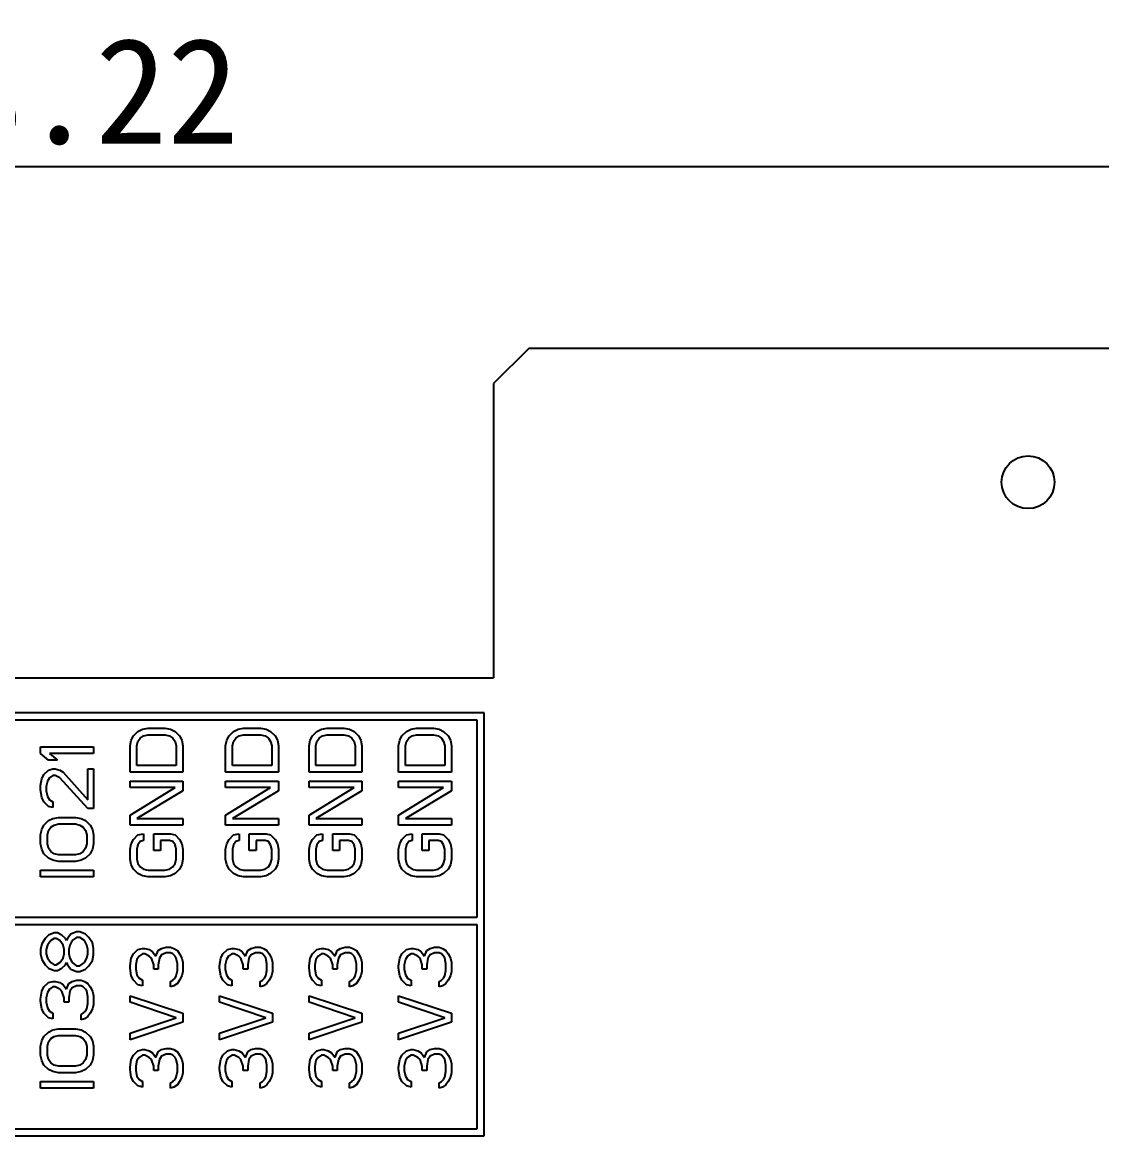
# Model space of a CAD drawing. Header units: millimetres. Extents: x 16785 to 17171, y 29514 to 29787.
# Drawn here: x 16930.19 to 16960.82, y 29696.69 to 29728.29 of the extents above; entities that cross this region are included whole.
import ezdxf

# ---------------------------------------------------------------- set-up
doc = ezdxf.new("R2010")
doc.units = ezdxf.units.MM
doc.header["$PDMODE"] = 2
doc.styles.get("Standard").update_dxf_attribs({"font": ''})
doc.styles.get('Standard').set_extended_font_data('SimSun')
doc.dimstyles.new('ISO-25', dxfattribs={"dimtxt": 3, "dimasz": 2.5, "dimexe": 1.25, "dimexo": 0.3, "dimtad": 1, "dimdsep": 46, "dimtxsty": 'Standard', "dimcen": 2.5, "dimclrd": 5, "dimclre": 5, "dimadec": 0, "dimazin": 0, "dimtfac": 1, "dimtmove": 0, "dimatfit": 3, "dimfxl": 1, "dimarcsym": 0})

# ---------------------------------------------------------------- blocks, each defined once
blk = doc.blocks.new('*D14')
at = {"color": 5, "lineweight": -2}
for p, q in [((16846.106, 29717.185), (16846.106, 29725.448)), ((17014.328, 29717.185), (17014.328, 29725.448)), ((16848.606, 29724.198), (17011.828, 29724.198))]:
    blk.add_line(p, q, dxfattribs=at)
at = {"color": 5}
for points in [[(16848.606, 29724.615), (16848.606, 29723.782), (16846.106, 29724.198)], [(17011.828, 29724.615), (17011.828, 29723.782), (17014.328, 29724.198)]]:
    blk.add_solid(points, dxfattribs=at)
at = {"layer": 'Defpoints', "color": 0}
for p in [(17014.328, 29724.198), (16846.106, 29716.885), (17014.328, 29716.885)]:
    blk.add_point(p, dxfattribs=at)
at = {"color": 0, "insert": (16930.217, 29726.323), "char_height": 3, "attachment_point": 5}
blk.add_mtext('168.22', dxfattribs=at)

msp = doc.modelspace()

# ---------------------------------------------------------------- linework, layer by layer
at = {"color": 7, "linetype": 'Continuous'}
for p, q in [((16944.558, 29719.035), (16943.558, 29718.035)), ((17012.178, 29719.035), (16944.558, 29719.035)), ((16943.558, 29718.035), (16943.558, 29709.685)), ((16917.038, 29709.685), (16943.558, 29709.685))]:
    msp.add_line(p, q, dxfattribs=at)
at = {"color": 4, "linetype": 'Continuous'}
for p, q in [((16943.298, 29708.685), (16917.298, 29708.685)), ((16943.298, 29696.685), (16943.298, 29708.685)), ((16943.098, 29708.485), (16917.498, 29708.485)), ((16943.098, 29702.885), (16943.098, 29708.485)), ((16933.28, 29707.91), (16933.343, 29708.035)), ((16933.343, 29708.035), (16933.471, 29708.16)), ((16933.471, 29708.16), (16933.599, 29708.223)), ((16933.535, 29707.973), (16933.631, 29708.035)), ((16933.599, 29708.223), (16933.758, 29708.254)), ((16933.631, 29708.035), (16933.758, 29708.066)), ((16933.758, 29708.254), (16934.237, 29708.254)), ((16933.758, 29708.066), (16934.237, 29708.066)), ((16934.237, 29708.254), (16934.397, 29708.223)), ((16934.237, 29708.066), (16934.365, 29708.035)), ((16934.365, 29708.035), (16934.46, 29707.973)), ((16934.397, 29708.223), (16934.524, 29708.16)), ((16934.524, 29708.16), (16934.652, 29708.035)), ((16934.652, 29708.035), (16934.716, 29707.91)), ((16935.991, 29707.91), (16936.055, 29708.035)), ((16936.055, 29708.035), (16936.183, 29708.16)), ((16936.183, 29708.16), (16936.31, 29708.223)), ((16936.247, 29707.973), (16936.342, 29708.035)), ((16936.31, 29708.223), (16936.47, 29708.254)), ((16936.342, 29708.035), (16936.47, 29708.066)), ((16936.47, 29708.254), (16936.949, 29708.254)), ((16936.47, 29708.066), (16936.949, 29708.066)), ((16936.949, 29708.254), (16937.108, 29708.223)), ((16936.949, 29708.066), (16937.076, 29708.035)), ((16937.076, 29708.035), (16937.172, 29707.973)), ((16937.108, 29708.223), (16937.236, 29708.16)), ((16937.236, 29708.16), (16937.364, 29708.035)), ((16937.364, 29708.035), (16937.427, 29707.91)), ((16938.36, 29707.91), (16938.423, 29708.035)), ((16938.423, 29708.035), (16938.551, 29708.16)), ((16938.551, 29708.16), (16938.679, 29708.223)), ((16938.615, 29707.973), (16938.711, 29708.035)), ((16938.679, 29708.223), (16938.838, 29708.254)), ((16938.711, 29708.035), (16938.838, 29708.066)), ((16938.838, 29708.254), (16939.317, 29708.254)), ((16938.838, 29708.066), (16939.317, 29708.066)), ((16939.317, 29708.254), (16939.477, 29708.223)), ((16939.317, 29708.066), (16939.445, 29708.035)), ((16939.445, 29708.035), (16939.54, 29707.973)), ((16939.477, 29708.223), (16939.604, 29708.16)), ((16939.604, 29708.16), (16939.732, 29708.035)), ((16939.732, 29708.035), (16939.796, 29707.91)), ((16940.9, 29707.91), (16940.963, 29708.035)), ((16940.963, 29708.035), (16941.091, 29708.16)), ((16941.091, 29708.16), (16941.219, 29708.223)), ((16941.155, 29707.973), (16941.251, 29708.035)), ((16941.219, 29708.223), (16941.378, 29708.254)), ((16941.251, 29708.035), (16941.378, 29708.066)), ((16941.378, 29708.254), (16941.857, 29708.254)), ((16941.378, 29708.066), (16941.857, 29708.066)), ((16941.857, 29708.254), (16942.017, 29708.223)), ((16941.857, 29708.066), (16941.985, 29708.035)), ((16941.985, 29708.035), (16942.08, 29707.973)), ((16942.017, 29708.223), (16942.144, 29708.16)), ((16942.144, 29708.16), (16942.272, 29708.035)), ((16942.272, 29708.035), (16942.336, 29707.91)), ((16930.708, 29707.535), (16930.708, 29707.723)), ((16930.708, 29707.723), (16932.208, 29707.723)), ((16932.208, 29707.723), (16932.208, 29707.535)), ((16933.248, 29707.754), (16933.28, 29707.91)), ((16933.248, 29707.004), (16933.248, 29707.754)), ((16933.439, 29707.754), (16933.471, 29707.879)), ((16933.439, 29707.191), (16933.439, 29707.754)), ((16933.471, 29707.879), (16933.535, 29707.973)), ((16934.46, 29707.973), (16934.524, 29707.879)), ((16934.524, 29707.879), (16934.556, 29707.754)), ((16934.556, 29707.754), (16934.556, 29707.191)), ((16934.716, 29707.91), (16934.748, 29707.754)), ((16934.748, 29707.754), (16934.748, 29707.004)), ((16935.959, 29707.754), (16935.991, 29707.91)), ((16935.959, 29707.004), (16935.959, 29707.754)), ((16936.151, 29707.754), (16936.183, 29707.879)), ((16936.151, 29707.191), (16936.151, 29707.754)), ((16936.183, 29707.879), (16936.247, 29707.973)), ((16937.172, 29707.973), (16937.236, 29707.879)), ((16937.236, 29707.879), (16937.268, 29707.754)), ((16937.268, 29707.754), (16937.268, 29707.191)), ((16937.427, 29707.91), (16937.459, 29707.754)), ((16937.459, 29707.754), (16937.459, 29707.004)), ((16938.328, 29707.754), (16938.36, 29707.91)), ((16938.328, 29707.004), (16938.328, 29707.754)), ((16938.519, 29707.754), (16938.551, 29707.879)), ((16938.519, 29707.191), (16938.519, 29707.754)), ((16938.551, 29707.879), (16938.615, 29707.973)), ((16939.54, 29707.973), (16939.604, 29707.879)), ((16939.604, 29707.879), (16939.636, 29707.754)), ((16939.636, 29707.754), (16939.636, 29707.191)), ((16939.796, 29707.91), (16939.828, 29707.754)), ((16939.828, 29707.754), (16939.828, 29707.004)), ((16940.868, 29707.754), (16940.9, 29707.91)), ((16940.868, 29707.004), (16940.868, 29707.754)), ((16941.059, 29707.754), (16941.091, 29707.879)), ((16941.059, 29707.191), (16941.059, 29707.754)), ((16941.091, 29707.879), (16941.155, 29707.973)), ((16942.08, 29707.973), (16942.144, 29707.879)), ((16942.144, 29707.879), (16942.176, 29707.754)), ((16942.176, 29707.754), (16942.176, 29707.191)), ((16942.336, 29707.91), (16942.368, 29707.754)), ((16942.368, 29707.754), (16942.368, 29707.004)), ((16930.931, 29707.348), (16930.708, 29707.535)), ((16931.186, 29707.348), (16930.931, 29707.348)), ((16932.208, 29707.535), (16930.963, 29707.535)), ((16930.963, 29707.535), (16931.186, 29707.348)), ((16930.803, 29706.941), (16930.931, 29707.066)), ((16930.931, 29707.066), (16931.059, 29707.098)), ((16931.059, 29707.098), (16931.123, 29707.098)), ((16931.123, 29707.098), (16931.25, 29707.066)), ((16931.25, 29707.066), (16931.346, 29707.004)), ((16932.048, 29706.223), (16932.048, 29707.098)), ((16932.048, 29707.098), (16932.208, 29707.098)), ((16932.208, 29707.098), (16932.208, 29705.973)), ((16934.556, 29707.191), (16933.439, 29707.191)), ((16937.268, 29707.191), (16936.151, 29707.191)), ((16939.636, 29707.191), (16938.519, 29707.191)), ((16942.176, 29707.191), (16941.059, 29707.191)), ((16930.708, 29706.629), (16930.74, 29706.816)), ((16930.74, 29706.816), (16930.803, 29706.941)), ((16930.899, 29706.754), (16930.867, 29706.598)), ((16930.963, 29706.848), (16930.899, 29706.754)), ((16931.059, 29706.91), (16930.963, 29706.848)), ((16931.123, 29706.91), (16931.059, 29706.91)), ((16931.25, 29706.848), (16931.123, 29706.91)), ((16932.048, 29705.973), (16931.25, 29706.848)), ((16931.346, 29707.004), (16932.048, 29706.223)), ((16934.748, 29707.004), (16933.248, 29707.004)), ((16933.248, 29706.566), (16933.248, 29706.754)), ((16933.248, 29706.754), (16934.748, 29706.754)), ((16934.748, 29706.754), (16934.748, 29706.473)), ((16937.459, 29707.004), (16935.959, 29707.004)), ((16935.959, 29706.566), (16935.959, 29706.754)), ((16935.959, 29706.754), (16937.459, 29706.754)), ((16937.459, 29706.754), (16937.459, 29706.473)), ((16939.828, 29707.004), (16938.328, 29707.004)), ((16938.328, 29706.566), (16938.328, 29706.754)), ((16938.328, 29706.754), (16939.828, 29706.754)), ((16939.828, 29706.754), (16939.828, 29706.473)), ((16942.368, 29707.004), (16940.868, 29707.004)), ((16940.868, 29706.566), (16940.868, 29706.754)), ((16940.868, 29706.754), (16942.368, 29706.754)), ((16942.368, 29706.754), (16942.368, 29706.473)), ((16930.708, 29706.504), (16930.708, 29706.629)), ((16930.74, 29706.285), (16930.708, 29706.504)), ((16930.867, 29706.598), (16930.867, 29706.473)), ((16930.867, 29706.473), (16930.899, 29706.316)), ((16933.248, 29705.785), (16934.524, 29706.566)), ((16934.524, 29706.566), (16933.248, 29706.566)), ((16934.748, 29706.473), (16933.439, 29705.691)), ((16935.959, 29705.785), (16937.236, 29706.566)), ((16937.236, 29706.566), (16935.959, 29706.566)), ((16937.459, 29706.473), (16936.151, 29705.691)), ((16938.328, 29705.785), (16939.604, 29706.566)), ((16939.604, 29706.566), (16938.328, 29706.566)), ((16939.828, 29706.473), (16938.519, 29705.691)), ((16940.868, 29705.785), (16942.144, 29706.566)), ((16942.144, 29706.566), (16940.868, 29706.566)), ((16942.368, 29706.473), (16941.059, 29705.691)), ((16930.803, 29706.16), (16930.74, 29706.285)), ((16930.931, 29706.035), (16930.803, 29706.16)), ((16930.899, 29706.316), (16930.963, 29706.223)), ((16930.963, 29706.223), (16931.059, 29706.16)), ((16931.059, 29706.16), (16931.059, 29706.004)), ((16931.059, 29706.004), (16930.931, 29706.035)), ((16932.208, 29705.973), (16932.048, 29705.973)), ((16933.248, 29705.504), (16933.248, 29705.785)), ((16935.959, 29705.504), (16935.959, 29705.785)), ((16938.328, 29705.504), (16938.328, 29705.785)), ((16940.868, 29705.504), (16940.868, 29705.785)), ((16930.74, 29705.379), (16930.803, 29705.504)), ((16930.803, 29705.504), (16930.931, 29705.629)), ((16930.931, 29705.629), (16931.059, 29705.691)), ((16930.995, 29705.441), (16931.091, 29705.504)), ((16931.059, 29705.691), (16931.218, 29705.723)), ((16931.091, 29705.504), (16931.218, 29705.535)), ((16931.218, 29705.723), (16931.697, 29705.723)), ((16931.218, 29705.535), (16931.697, 29705.535)), ((16931.697, 29705.723), (16931.857, 29705.691)), ((16931.697, 29705.535), (16931.825, 29705.504)), ((16931.825, 29705.504), (16931.92, 29705.441)), ((16931.857, 29705.691), (16931.984, 29705.629)), ((16931.984, 29705.629), (16932.112, 29705.504)), ((16932.112, 29705.504), (16932.176, 29705.379)), ((16934.748, 29705.504), (16933.248, 29705.504)), ((16933.439, 29705.691), (16934.748, 29705.691)), ((16934.748, 29705.691), (16934.748, 29705.504)), ((16937.459, 29705.504), (16935.959, 29705.504)), ((16936.151, 29705.691), (16937.459, 29705.691)), ((16937.459, 29705.691), (16937.459, 29705.504)), ((16939.828, 29705.504), (16938.328, 29705.504)), ((16938.519, 29705.691), (16939.828, 29705.691)), ((16939.828, 29705.691), (16939.828, 29705.504)), ((16942.368, 29705.504), (16940.868, 29705.504)), ((16941.059, 29705.691), (16942.368, 29705.691)), ((16942.368, 29705.691), (16942.368, 29705.504)), ((16930.708, 29705.223), (16930.74, 29705.379)), ((16930.708, 29704.973), (16930.708, 29705.223)), ((16930.899, 29705.223), (16930.931, 29705.348)), ((16930.899, 29704.973), (16930.899, 29705.223)), ((16930.931, 29705.348), (16930.995, 29705.441)), ((16931.92, 29705.441), (16931.984, 29705.348)), ((16931.984, 29705.348), (16932.016, 29705.223)), ((16932.016, 29705.223), (16932.016, 29704.973)), ((16932.176, 29705.379), (16932.208, 29705.223)), ((16932.208, 29705.223), (16932.208, 29704.973)), ((16933.343, 29705.098), (16933.471, 29705.223)), ((16933.471, 29705.223), (16933.631, 29705.254)), ((16933.631, 29705.254), (16933.631, 29705.066)), ((16933.918, 29704.785), (16933.918, 29705.254)), ((16933.918, 29705.254), (16934.397, 29705.254)), ((16934.397, 29705.254), (16934.524, 29705.223)), ((16934.524, 29705.223), (16934.652, 29705.098)), ((16936.055, 29705.098), (16936.183, 29705.223)), ((16936.183, 29705.223), (16936.342, 29705.254)), ((16936.342, 29705.254), (16936.342, 29705.066)), ((16936.63, 29704.785), (16936.63, 29705.254)), ((16936.63, 29705.254), (16937.108, 29705.254)), ((16937.108, 29705.254), (16937.236, 29705.223)), ((16937.236, 29705.223), (16937.364, 29705.098)), ((16938.423, 29705.098), (16938.551, 29705.223)), ((16938.551, 29705.223), (16938.711, 29705.254)), ((16938.711, 29705.254), (16938.711, 29705.066)), ((16938.998, 29704.785), (16938.998, 29705.254)), ((16938.998, 29705.254), (16939.477, 29705.254)), ((16939.477, 29705.254), (16939.604, 29705.223)), ((16939.604, 29705.223), (16939.732, 29705.098)), ((16940.963, 29705.098), (16941.091, 29705.223)), ((16941.091, 29705.223), (16941.251, 29705.254)), ((16941.251, 29705.254), (16941.251, 29705.066)), ((16941.538, 29704.785), (16941.538, 29705.254)), ((16941.538, 29705.254), (16942.017, 29705.254)), ((16942.017, 29705.254), (16942.144, 29705.223)), ((16942.144, 29705.223), (16942.272, 29705.098)), ((16930.74, 29704.816), (16930.708, 29704.973)), ((16930.931, 29704.848), (16930.899, 29704.973)), ((16930.995, 29704.754), (16930.931, 29704.848)), ((16931.984, 29704.848), (16931.92, 29704.754)), ((16932.016, 29704.973), (16931.984, 29704.848)), ((16932.208, 29704.973), (16932.176, 29704.816)), ((16933.248, 29704.816), (16933.28, 29704.973)), ((16933.28, 29704.973), (16933.343, 29705.098)), ((16933.471, 29704.941), (16933.439, 29704.816)), ((16933.535, 29705.035), (16933.471, 29704.941)), ((16933.631, 29705.066), (16933.535, 29705.035)), ((16934.109, 29705.066), (16934.109, 29704.785)), ((16934.365, 29705.066), (16934.109, 29705.066)), ((16934.46, 29705.035), (16934.365, 29705.066)), ((16934.524, 29704.941), (16934.46, 29705.035)), ((16934.556, 29704.816), (16934.524, 29704.941)), ((16934.652, 29705.098), (16934.716, 29704.973)), ((16934.716, 29704.973), (16934.748, 29704.816)), ((16935.959, 29704.816), (16935.991, 29704.973)), ((16935.991, 29704.973), (16936.055, 29705.098)), ((16936.183, 29704.941), (16936.151, 29704.816)), ((16936.247, 29705.035), (16936.183, 29704.941)), ((16936.342, 29705.066), (16936.247, 29705.035)), ((16936.821, 29705.066), (16936.821, 29704.785)), ((16937.076, 29705.066), (16936.821, 29705.066)), ((16937.172, 29705.035), (16937.076, 29705.066)), ((16937.236, 29704.941), (16937.172, 29705.035)), ((16937.268, 29704.816), (16937.236, 29704.941)), ((16937.364, 29705.098), (16937.427, 29704.973)), ((16937.427, 29704.973), (16937.459, 29704.816)), ((16938.328, 29704.816), (16938.36, 29704.973)), ((16938.36, 29704.973), (16938.423, 29705.098)), ((16938.551, 29704.941), (16938.519, 29704.816)), ((16938.615, 29705.035), (16938.551, 29704.941)), ((16938.711, 29705.066), (16938.615, 29705.035)), ((16939.189, 29705.066), (16939.189, 29704.785)), ((16939.445, 29705.066), (16939.189, 29705.066)), ((16939.54, 29705.035), (16939.445, 29705.066)), ((16939.604, 29704.941), (16939.54, 29705.035)), ((16939.636, 29704.816), (16939.604, 29704.941)), ((16939.732, 29705.098), (16939.796, 29704.973)), ((16939.796, 29704.973), (16939.828, 29704.816)), ((16940.868, 29704.816), (16940.9, 29704.973)), ((16940.9, 29704.973), (16940.963, 29705.098)), ((16941.091, 29704.941), (16941.059, 29704.816)), ((16941.155, 29705.035), (16941.091, 29704.941)), ((16941.251, 29705.066), (16941.155, 29705.035)), ((16941.729, 29705.066), (16941.729, 29704.785)), ((16941.985, 29705.066), (16941.729, 29705.066)), ((16942.08, 29705.035), (16941.985, 29705.066)), ((16942.144, 29704.941), (16942.08, 29705.035)), ((16942.176, 29704.816), (16942.144, 29704.941)), ((16942.272, 29705.098), (16942.336, 29704.973)), ((16942.336, 29704.973), (16942.368, 29704.816)), ((16930.803, 29704.691), (16930.74, 29704.816)), ((16930.931, 29704.566), (16930.803, 29704.691)), ((16931.059, 29704.504), (16930.931, 29704.566)), ((16931.091, 29704.691), (16930.995, 29704.754)), ((16931.218, 29704.473), (16931.059, 29704.504)), ((16931.218, 29704.66), (16931.091, 29704.691)), ((16931.697, 29704.66), (16931.218, 29704.66)), ((16931.825, 29704.691), (16931.697, 29704.66)), ((16931.857, 29704.504), (16931.697, 29704.473)), ((16931.92, 29704.754), (16931.825, 29704.691)), ((16931.984, 29704.566), (16931.857, 29704.504)), ((16932.112, 29704.691), (16931.984, 29704.566)), ((16932.176, 29704.816), (16932.112, 29704.691)), ((16933.248, 29704.535), (16933.248, 29704.816)), ((16933.28, 29704.379), (16933.248, 29704.535)), ((16933.439, 29704.816), (16933.439, 29704.535)), ((16933.439, 29704.535), (16933.471, 29704.41)), ((16934.109, 29704.785), (16933.918, 29704.785)), ((16934.524, 29704.41), (16934.556, 29704.535)), ((16934.556, 29704.535), (16934.556, 29704.816)), ((16934.748, 29704.535), (16934.716, 29704.379)), ((16934.748, 29704.816), (16934.748, 29704.535)), ((16935.959, 29704.535), (16935.959, 29704.816)), ((16935.991, 29704.379), (16935.959, 29704.535)), ((16936.151, 29704.816), (16936.151, 29704.535)), ((16936.151, 29704.535), (16936.183, 29704.41)), ((16936.821, 29704.785), (16936.63, 29704.785)), ((16937.236, 29704.41), (16937.268, 29704.535)), ((16937.268, 29704.535), (16937.268, 29704.816)), ((16937.459, 29704.535), (16937.427, 29704.379)), ((16937.459, 29704.816), (16937.459, 29704.535)), ((16938.328, 29704.535), (16938.328, 29704.816)), ((16938.36, 29704.379), (16938.328, 29704.535)), ((16938.519, 29704.816), (16938.519, 29704.535)), ((16938.519, 29704.535), (16938.551, 29704.41)), ((16939.189, 29704.785), (16938.998, 29704.785)), ((16939.604, 29704.41), (16939.636, 29704.535)), ((16939.636, 29704.535), (16939.636, 29704.816)), ((16939.828, 29704.535), (16939.796, 29704.379)), ((16939.828, 29704.816), (16939.828, 29704.535)), ((16940.868, 29704.535), (16940.868, 29704.816)), ((16940.9, 29704.379), (16940.868, 29704.535)), ((16941.059, 29704.816), (16941.059, 29704.535)), ((16941.059, 29704.535), (16941.091, 29704.41)), ((16941.729, 29704.785), (16941.538, 29704.785)), ((16942.144, 29704.41), (16942.176, 29704.535)), ((16942.176, 29704.535), (16942.176, 29704.816)), ((16942.368, 29704.535), (16942.336, 29704.379)), ((16942.368, 29704.816), (16942.368, 29704.535)), ((16930.708, 29704.035), (16930.708, 29704.223)), ((16930.708, 29704.223), (16932.208, 29704.223)), ((16931.697, 29704.473), (16931.218, 29704.473)), ((16932.208, 29704.223), (16932.208, 29704.035)), ((16933.343, 29704.254), (16933.28, 29704.379)), ((16933.471, 29704.129), (16933.343, 29704.254)), ((16933.471, 29704.41), (16933.535, 29704.316)), ((16933.535, 29704.316), (16933.631, 29704.254)), ((16933.631, 29704.254), (16933.758, 29704.223)), ((16933.758, 29704.223), (16934.237, 29704.223)), ((16934.237, 29704.223), (16934.365, 29704.254)), ((16934.365, 29704.254), (16934.46, 29704.316)), ((16934.46, 29704.316), (16934.524, 29704.41)), ((16934.652, 29704.254), (16934.524, 29704.129)), ((16934.716, 29704.379), (16934.652, 29704.254)), ((16936.055, 29704.254), (16935.991, 29704.379)), ((16936.183, 29704.129), (16936.055, 29704.254)), ((16936.183, 29704.41), (16936.247, 29704.316)), ((16936.247, 29704.316), (16936.342, 29704.254)), ((16936.342, 29704.254), (16936.47, 29704.223)), ((16936.47, 29704.223), (16936.949, 29704.223)), ((16936.949, 29704.223), (16937.076, 29704.254)), ((16937.076, 29704.254), (16937.172, 29704.316)), ((16937.172, 29704.316), (16937.236, 29704.41)), ((16937.364, 29704.254), (16937.236, 29704.129)), ((16937.427, 29704.379), (16937.364, 29704.254)), ((16938.423, 29704.254), (16938.36, 29704.379)), ((16938.551, 29704.129), (16938.423, 29704.254)), ((16938.551, 29704.41), (16938.615, 29704.316)), ((16938.615, 29704.316), (16938.711, 29704.254)), ((16938.711, 29704.254), (16938.838, 29704.223)), ((16938.838, 29704.223), (16939.317, 29704.223)), ((16939.317, 29704.223), (16939.445, 29704.254)), ((16939.445, 29704.254), (16939.54, 29704.316)), ((16939.54, 29704.316), (16939.604, 29704.41)), ((16939.732, 29704.254), (16939.604, 29704.129)), ((16939.796, 29704.379), (16939.732, 29704.254)), ((16940.963, 29704.254), (16940.9, 29704.379)), ((16941.091, 29704.129), (16940.963, 29704.254)), ((16941.091, 29704.41), (16941.155, 29704.316)), ((16941.155, 29704.316), (16941.251, 29704.254)), ((16941.251, 29704.254), (16941.378, 29704.223)), ((16941.378, 29704.223), (16941.857, 29704.223)), ((16941.857, 29704.223), (16941.985, 29704.254)), ((16941.985, 29704.254), (16942.08, 29704.316)), ((16942.08, 29704.316), (16942.144, 29704.41)), ((16942.272, 29704.254), (16942.144, 29704.129)), ((16942.336, 29704.379), (16942.272, 29704.254)), ((16932.208, 29704.035), (16930.708, 29704.035)), ((16933.599, 29704.066), (16933.471, 29704.129)), ((16933.758, 29704.035), (16933.599, 29704.066)), ((16934.237, 29704.035), (16933.758, 29704.035)), ((16934.397, 29704.066), (16934.237, 29704.035)), ((16934.524, 29704.129), (16934.397, 29704.066)), ((16936.31, 29704.066), (16936.183, 29704.129)), ((16936.47, 29704.035), (16936.31, 29704.066)), ((16936.949, 29704.035), (16936.47, 29704.035)), ((16937.108, 29704.066), (16936.949, 29704.035)), ((16937.236, 29704.129), (16937.108, 29704.066)), ((16938.679, 29704.066), (16938.551, 29704.129)), ((16938.838, 29704.035), (16938.679, 29704.066)), ((16939.317, 29704.035), (16938.838, 29704.035)), ((16939.477, 29704.066), (16939.317, 29704.035)), ((16939.604, 29704.129), (16939.477, 29704.066)), ((16941.219, 29704.066), (16941.091, 29704.129)), ((16941.378, 29704.035), (16941.219, 29704.066)), ((16941.857, 29704.035), (16941.378, 29704.035)), ((16942.017, 29704.066), (16941.857, 29704.035)), ((16942.144, 29704.129), (16942.017, 29704.066)), ((16917.498, 29702.885), (16943.098, 29702.885)), ((16917.498, 29702.685), (16943.098, 29702.685)), ((16943.098, 29696.885), (16943.098, 29702.685)), ((16930.931, 29702.379), (16930.835, 29702.285)), ((16931.091, 29702.441), (16930.931, 29702.379)), ((16931.186, 29702.441), (16931.091, 29702.441)), ((16931.314, 29702.379), (16931.186, 29702.441)), ((16931.41, 29702.285), (16931.314, 29702.379)), ((16931.569, 29702.41), (16931.474, 29702.285)), ((16931.729, 29702.473), (16931.569, 29702.41)), ((16931.729, 29702.316), (16931.601, 29702.223)), ((16931.825, 29702.473), (16931.729, 29702.473)), ((16931.825, 29702.316), (16931.729, 29702.316)), ((16931.984, 29702.41), (16931.825, 29702.473)), ((16931.952, 29702.223), (16931.825, 29702.316)), ((16932.08, 29702.316), (16931.984, 29702.41)), ((16932.176, 29702.16), (16932.08, 29702.316)), ((16930.74, 29702.129), (16930.708, 29701.973)), ((16930.708, 29701.973), (16930.708, 29701.848)), ((16930.835, 29702.285), (16930.74, 29702.129)), ((16930.899, 29702.098), (16930.867, 29701.973)), ((16930.867, 29701.973), (16930.867, 29701.848)), ((16930.995, 29702.223), (16930.899, 29702.098)), ((16931.091, 29702.285), (16930.995, 29702.223)), ((16931.154, 29702.285), (16931.091, 29702.285)), ((16931.25, 29702.223), (16931.154, 29702.285)), ((16931.346, 29702.098), (16931.25, 29702.223)), ((16931.378, 29701.973), (16931.346, 29702.098)), ((16931.378, 29701.848), (16931.378, 29701.973)), ((16931.442, 29702.223), (16931.41, 29702.285)), ((16931.474, 29702.285), (16931.442, 29702.223)), ((16931.537, 29702.098), (16931.506, 29701.973)), ((16931.506, 29701.973), (16931.506, 29701.848)), ((16931.601, 29702.223), (16931.537, 29702.098)), ((16932.016, 29702.098), (16931.952, 29702.223)), ((16932.048, 29701.973), (16932.016, 29702.098)), ((16932.048, 29701.848), (16932.048, 29701.973)), ((16932.208, 29702.004), (16932.176, 29702.16)), ((16932.208, 29701.816), (16932.208, 29702.004)), ((16933.343, 29701.848), (16933.471, 29701.973)), ((16933.471, 29701.973), (16933.599, 29702.004)), ((16933.599, 29702.004), (16933.663, 29702.004)), ((16933.663, 29702.004), (16933.79, 29701.973)), ((16933.79, 29701.973), (16933.886, 29701.91)), ((16934.046, 29701.941), (16934.141, 29702.004)), ((16934.141, 29702.004), (16934.269, 29702.035)), ((16934.269, 29702.035), (16934.397, 29702.035)), ((16934.397, 29702.035), (16934.492, 29702.004)), ((16934.492, 29702.004), (16934.588, 29701.941)), ((16935.883, 29701.848), (16936.011, 29701.973)), ((16936.011, 29701.973), (16936.139, 29702.004)), ((16936.139, 29702.004), (16936.203, 29702.004)), ((16936.203, 29702.004), (16936.33, 29701.973)), ((16936.33, 29701.973), (16936.426, 29701.91)), ((16936.586, 29701.941), (16936.681, 29702.004)), ((16936.681, 29702.004), (16936.809, 29702.035)), ((16936.809, 29702.035), (16936.937, 29702.035)), ((16936.937, 29702.035), (16937.032, 29702.004)), ((16937.032, 29702.004), (16937.128, 29701.941)), ((16938.423, 29701.848), (16938.551, 29701.973)), ((16938.551, 29701.973), (16938.679, 29702.004)), ((16938.679, 29702.004), (16938.743, 29702.004)), ((16938.743, 29702.004), (16938.87, 29701.973)), ((16938.87, 29701.973), (16938.966, 29701.91)), ((16939.126, 29701.941), (16939.221, 29702.004)), ((16939.221, 29702.004), (16939.349, 29702.035)), ((16939.349, 29702.035), (16939.477, 29702.035)), ((16939.477, 29702.035), (16939.572, 29702.004)), ((16939.572, 29702.004), (16939.668, 29701.941)), ((16940.963, 29701.848), (16941.091, 29701.973)), ((16941.091, 29701.973), (16941.219, 29702.004)), ((16941.219, 29702.004), (16941.283, 29702.004)), ((16941.283, 29702.004), (16941.41, 29701.973)), ((16941.41, 29701.973), (16941.506, 29701.91)), ((16941.666, 29701.941), (16941.761, 29702.004)), ((16941.761, 29702.004), (16941.889, 29702.035)), ((16941.889, 29702.035), (16942.017, 29702.035)), ((16942.017, 29702.035), (16942.112, 29702.004)), ((16942.112, 29702.004), (16942.208, 29701.941)), ((16930.708, 29701.848), (16930.74, 29701.691)), ((16930.74, 29701.691), (16930.835, 29701.535)), ((16930.867, 29701.848), (16930.899, 29701.723)), ((16930.899, 29701.723), (16930.995, 29701.598)), ((16931.25, 29701.598), (16931.346, 29701.723)), ((16931.346, 29701.723), (16931.378, 29701.848)), ((16931.506, 29701.848), (16931.537, 29701.723)), ((16931.537, 29701.723), (16931.601, 29701.598)), ((16931.952, 29701.598), (16932.016, 29701.723)), ((16932.016, 29701.723), (16932.048, 29701.848)), ((16932.08, 29701.504), (16932.176, 29701.66)), ((16932.176, 29701.66), (16932.208, 29701.816)), ((16933.248, 29701.504), (16933.28, 29701.723)), ((16933.28, 29701.723), (16933.343, 29701.848)), ((16933.439, 29701.691), (16933.407, 29701.535)), ((16933.503, 29701.785), (16933.439, 29701.691)), ((16933.599, 29701.848), (16933.503, 29701.785)), ((16933.663, 29701.848), (16933.599, 29701.848)), ((16933.79, 29701.785), (16933.663, 29701.848)), ((16933.854, 29701.723), (16933.79, 29701.785)), ((16933.918, 29701.535), (16933.854, 29701.723)), ((16933.886, 29701.91), (16933.982, 29701.785)), ((16933.982, 29701.785), (16934.046, 29701.941)), ((16934.077, 29701.723), (16934.046, 29701.535)), ((16934.141, 29701.816), (16934.077, 29701.723)), ((16934.269, 29701.879), (16934.141, 29701.816)), ((16934.397, 29701.879), (16934.269, 29701.879)), ((16934.46, 29701.848), (16934.397, 29701.879)), ((16934.524, 29701.785), (16934.46, 29701.848)), ((16934.556, 29701.723), (16934.524, 29701.785)), ((16934.588, 29701.566), (16934.556, 29701.723)), ((16934.588, 29701.941), (16934.652, 29701.848)), ((16934.652, 29701.848), (16934.716, 29701.723)), ((16934.716, 29701.723), (16934.748, 29701.598)), ((16935.788, 29701.504), (16935.82, 29701.723)), ((16935.82, 29701.723), (16935.883, 29701.848)), ((16935.979, 29701.691), (16935.947, 29701.535)), ((16936.043, 29701.785), (16935.979, 29701.691)), ((16936.139, 29701.848), (16936.043, 29701.785)), ((16936.203, 29701.848), (16936.139, 29701.848)), ((16936.33, 29701.785), (16936.203, 29701.848)), ((16936.394, 29701.723), (16936.33, 29701.785)), ((16936.458, 29701.535), (16936.394, 29701.723)), ((16936.426, 29701.91), (16936.522, 29701.785)), ((16936.522, 29701.785), (16936.586, 29701.941)), ((16936.617, 29701.723), (16936.586, 29701.535)), ((16936.681, 29701.816), (16936.617, 29701.723)), ((16936.809, 29701.879), (16936.681, 29701.816)), ((16936.937, 29701.879), (16936.809, 29701.879)), ((16937, 29701.848), (16936.937, 29701.879)), ((16937.064, 29701.785), (16937, 29701.848)), ((16937.096, 29701.723), (16937.064, 29701.785)), ((16937.128, 29701.566), (16937.096, 29701.723)), ((16937.128, 29701.941), (16937.192, 29701.848)), ((16937.192, 29701.848), (16937.256, 29701.723)), ((16937.256, 29701.723), (16937.288, 29701.598)), ((16938.328, 29701.504), (16938.36, 29701.723)), ((16938.36, 29701.723), (16938.423, 29701.848)), ((16938.519, 29701.691), (16938.487, 29701.535)), ((16938.583, 29701.785), (16938.519, 29701.691)), ((16938.679, 29701.848), (16938.583, 29701.785)), ((16938.743, 29701.848), (16938.679, 29701.848)), ((16938.87, 29701.785), (16938.743, 29701.848)), ((16938.934, 29701.723), (16938.87, 29701.785)), ((16938.998, 29701.535), (16938.934, 29701.723)), ((16938.966, 29701.91), (16939.062, 29701.785)), ((16939.062, 29701.785), (16939.126, 29701.941)), ((16939.157, 29701.723), (16939.126, 29701.535)), ((16939.221, 29701.816), (16939.157, 29701.723)), ((16939.349, 29701.879), (16939.221, 29701.816)), ((16939.477, 29701.879), (16939.349, 29701.879)), ((16939.54, 29701.848), (16939.477, 29701.879)), ((16939.604, 29701.785), (16939.54, 29701.848)), ((16939.636, 29701.723), (16939.604, 29701.785)), ((16939.668, 29701.566), (16939.636, 29701.723)), ((16939.668, 29701.941), (16939.732, 29701.848)), ((16939.732, 29701.848), (16939.796, 29701.723)), ((16939.796, 29701.723), (16939.828, 29701.598)), ((16940.868, 29701.504), (16940.9, 29701.723)), ((16940.9, 29701.723), (16940.963, 29701.848)), ((16941.059, 29701.691), (16941.027, 29701.535)), ((16941.123, 29701.785), (16941.059, 29701.691)), ((16941.219, 29701.848), (16941.123, 29701.785)), ((16941.283, 29701.848), (16941.219, 29701.848)), ((16941.41, 29701.785), (16941.283, 29701.848)), ((16941.474, 29701.723), (16941.41, 29701.785)), ((16941.538, 29701.535), (16941.474, 29701.723)), ((16941.506, 29701.91), (16941.602, 29701.785)), ((16941.602, 29701.785), (16941.666, 29701.941)), ((16941.697, 29701.723), (16941.666, 29701.535)), ((16941.761, 29701.816), (16941.697, 29701.723)), ((16941.889, 29701.879), (16941.761, 29701.816)), ((16942.017, 29701.879), (16941.889, 29701.879)), ((16942.08, 29701.848), (16942.017, 29701.879)), ((16942.144, 29701.785), (16942.08, 29701.848)), ((16942.176, 29701.723), (16942.144, 29701.785)), ((16942.208, 29701.566), (16942.176, 29701.723)), ((16942.208, 29701.941), (16942.272, 29701.848)), ((16942.272, 29701.848), (16942.336, 29701.723)), ((16942.336, 29701.723), (16942.368, 29701.598)), ((16930.835, 29701.535), (16930.931, 29701.441)), ((16930.931, 29701.441), (16931.091, 29701.379)), ((16930.995, 29701.598), (16931.091, 29701.535)), ((16931.091, 29701.535), (16931.154, 29701.535)), ((16931.091, 29701.379), (16931.186, 29701.379)), ((16931.154, 29701.535), (16931.25, 29701.598)), ((16931.186, 29701.379), (16931.314, 29701.441)), ((16931.314, 29701.441), (16931.41, 29701.535)), ((16931.41, 29701.535), (16931.442, 29701.598)), ((16931.442, 29701.598), (16931.474, 29701.535)), ((16931.474, 29701.535), (16931.569, 29701.41)), ((16931.569, 29701.41), (16931.729, 29701.348)), ((16931.601, 29701.598), (16931.729, 29701.504)), ((16931.729, 29701.504), (16931.825, 29701.504)), ((16931.729, 29701.348), (16931.825, 29701.348)), ((16931.825, 29701.504), (16931.952, 29701.598)), ((16931.825, 29701.348), (16931.984, 29701.41)), ((16931.984, 29701.41), (16932.08, 29701.504)), ((16933.248, 29701.441), (16933.248, 29701.504)), ((16933.28, 29701.223), (16933.248, 29701.441)), ((16933.407, 29701.535), (16933.407, 29701.41)), ((16933.407, 29701.41), (16933.439, 29701.254)), ((16933.918, 29701.41), (16933.918, 29701.535)), ((16934.046, 29701.41), (16933.918, 29701.41)), ((16934.046, 29701.535), (16934.046, 29701.41)), ((16934.556, 29701.223), (16934.588, 29701.379)), ((16934.588, 29701.379), (16934.588, 29701.566)), ((16934.748, 29701.348), (16934.716, 29701.223)), ((16934.748, 29701.598), (16934.748, 29701.348)), ((16935.788, 29701.441), (16935.788, 29701.504)), ((16935.82, 29701.223), (16935.788, 29701.441)), ((16935.947, 29701.535), (16935.947, 29701.41)), ((16935.947, 29701.41), (16935.979, 29701.254)), ((16936.458, 29701.41), (16936.458, 29701.535)), ((16936.586, 29701.41), (16936.458, 29701.41)), ((16936.586, 29701.535), (16936.586, 29701.41)), ((16937.096, 29701.223), (16937.128, 29701.379)), ((16937.128, 29701.379), (16937.128, 29701.566)), ((16937.288, 29701.348), (16937.256, 29701.223)), ((16937.288, 29701.598), (16937.288, 29701.348)), ((16938.328, 29701.441), (16938.328, 29701.504)), ((16938.36, 29701.223), (16938.328, 29701.441)), ((16938.487, 29701.535), (16938.487, 29701.41)), ((16938.487, 29701.41), (16938.519, 29701.254)), ((16938.998, 29701.41), (16938.998, 29701.535)), ((16939.126, 29701.41), (16938.998, 29701.41)), ((16939.126, 29701.535), (16939.126, 29701.41)), ((16939.636, 29701.223), (16939.668, 29701.379)), ((16939.668, 29701.379), (16939.668, 29701.566)), ((16939.828, 29701.348), (16939.796, 29701.223)), ((16939.828, 29701.598), (16939.828, 29701.348)), ((16940.868, 29701.441), (16940.868, 29701.504)), ((16940.9, 29701.223), (16940.868, 29701.441)), ((16941.027, 29701.535), (16941.027, 29701.41)), ((16941.027, 29701.41), (16941.059, 29701.254)), ((16941.538, 29701.41), (16941.538, 29701.535)), ((16941.666, 29701.41), (16941.538, 29701.41)), ((16941.666, 29701.535), (16941.666, 29701.41)), ((16942.176, 29701.223), (16942.208, 29701.379)), ((16942.208, 29701.379), (16942.208, 29701.566)), ((16942.368, 29701.348), (16942.336, 29701.223)), ((16942.368, 29701.598), (16942.368, 29701.348)), ((16930.803, 29700.91), (16930.931, 29701.035)), ((16930.931, 29701.035), (16931.059, 29701.066)), ((16931.059, 29701.066), (16931.123, 29701.066)), ((16931.123, 29701.066), (16931.25, 29701.035)), ((16931.25, 29701.035), (16931.346, 29700.973)), ((16931.506, 29701.004), (16931.601, 29701.066)), ((16931.601, 29701.066), (16931.729, 29701.098)), ((16931.729, 29701.098), (16931.857, 29701.098)), ((16931.857, 29701.098), (16931.952, 29701.066)), ((16931.952, 29701.066), (16932.048, 29701.004)), ((16933.343, 29701.098), (16933.28, 29701.223)), ((16933.471, 29700.973), (16933.343, 29701.098)), ((16933.439, 29701.254), (16933.503, 29701.16)), ((16933.503, 29701.16), (16933.599, 29701.098)), ((16933.599, 29701.098), (16933.599, 29700.941)), ((16934.397, 29701.066), (16934.46, 29701.098)), ((16934.397, 29700.91), (16934.397, 29701.066)), ((16934.46, 29701.098), (16934.524, 29701.16)), ((16934.524, 29701.16), (16934.556, 29701.223)), ((16934.652, 29701.098), (16934.588, 29701.004)), ((16934.716, 29701.223), (16934.652, 29701.098)), ((16935.883, 29701.098), (16935.82, 29701.223)), ((16936.011, 29700.973), (16935.883, 29701.098)), ((16935.979, 29701.254), (16936.043, 29701.16)), ((16936.043, 29701.16), (16936.139, 29701.098)), ((16936.139, 29701.098), (16936.139, 29700.941)), ((16936.937, 29701.066), (16937, 29701.098)), ((16936.937, 29700.91), (16936.937, 29701.066)), ((16937, 29701.098), (16937.064, 29701.16)), ((16937.064, 29701.16), (16937.096, 29701.223)), ((16937.192, 29701.098), (16937.128, 29701.004)), ((16937.256, 29701.223), (16937.192, 29701.098)), ((16938.423, 29701.098), (16938.36, 29701.223)), ((16938.551, 29700.973), (16938.423, 29701.098)), ((16938.519, 29701.254), (16938.583, 29701.16)), ((16938.583, 29701.16), (16938.679, 29701.098)), ((16938.679, 29701.098), (16938.679, 29700.941)), ((16939.477, 29701.066), (16939.54, 29701.098)), ((16939.477, 29700.91), (16939.477, 29701.066)), ((16939.54, 29701.098), (16939.604, 29701.16)), ((16939.604, 29701.16), (16939.636, 29701.223)), ((16939.732, 29701.098), (16939.668, 29701.004)), ((16939.796, 29701.223), (16939.732, 29701.098)), ((16940.963, 29701.098), (16940.9, 29701.223)), ((16941.091, 29700.973), (16940.963, 29701.098)), ((16941.059, 29701.254), (16941.123, 29701.16)), ((16941.123, 29701.16), (16941.219, 29701.098)), ((16941.219, 29701.098), (16941.219, 29700.941)), ((16942.017, 29701.066), (16942.08, 29701.098)), ((16942.017, 29700.91), (16942.017, 29701.066)), ((16942.08, 29701.098), (16942.144, 29701.16)), ((16942.144, 29701.16), (16942.176, 29701.223)), ((16942.272, 29701.098), (16942.208, 29701.004)), ((16942.336, 29701.223), (16942.272, 29701.098)), ((16930.708, 29700.566), (16930.74, 29700.785)), ((16930.74, 29700.785), (16930.803, 29700.91)), ((16930.899, 29700.754), (16930.867, 29700.598)), ((16930.963, 29700.848), (16930.899, 29700.754)), ((16931.059, 29700.91), (16930.963, 29700.848)), ((16931.123, 29700.91), (16931.059, 29700.91)), ((16931.25, 29700.848), (16931.123, 29700.91)), ((16931.314, 29700.785), (16931.25, 29700.848)), ((16931.378, 29700.598), (16931.314, 29700.785)), ((16931.346, 29700.973), (16931.442, 29700.848)), ((16931.442, 29700.848), (16931.506, 29701.004)), ((16931.537, 29700.785), (16931.506, 29700.598)), ((16931.601, 29700.879), (16931.537, 29700.785)), ((16931.729, 29700.941), (16931.601, 29700.879)), ((16931.857, 29700.941), (16931.729, 29700.941)), ((16931.92, 29700.91), (16931.857, 29700.941)), ((16931.984, 29700.848), (16931.92, 29700.91)), ((16932.016, 29700.785), (16931.984, 29700.848)), ((16932.048, 29700.629), (16932.016, 29700.785)), ((16932.048, 29701.004), (16932.112, 29700.91)), ((16932.112, 29700.91), (16932.176, 29700.785)), ((16932.176, 29700.785), (16932.208, 29700.66)), ((16933.599, 29700.941), (16933.471, 29700.973)), ((16934.492, 29700.941), (16934.397, 29700.91)), ((16934.588, 29701.004), (16934.492, 29700.941)), ((16936.139, 29700.941), (16936.011, 29700.973)), ((16937.032, 29700.941), (16936.937, 29700.91)), ((16937.128, 29701.004), (16937.032, 29700.941)), ((16938.679, 29700.941), (16938.551, 29700.973)), ((16939.572, 29700.941), (16939.477, 29700.91)), ((16939.668, 29701.004), (16939.572, 29700.941)), ((16941.219, 29700.941), (16941.091, 29700.973)), ((16942.112, 29700.941), (16942.017, 29700.91)), ((16942.208, 29701.004), (16942.112, 29700.941)), ((16930.708, 29700.504), (16930.708, 29700.566)), ((16930.74, 29700.285), (16930.708, 29700.504)), ((16930.867, 29700.598), (16930.867, 29700.473)), ((16930.867, 29700.473), (16930.899, 29700.316)), ((16931.378, 29700.473), (16931.378, 29700.598)), ((16931.506, 29700.473), (16931.378, 29700.473)), ((16931.506, 29700.598), (16931.506, 29700.473)), ((16932.016, 29700.285), (16932.048, 29700.441)), ((16932.048, 29700.441), (16932.048, 29700.629)), ((16932.208, 29700.41), (16932.176, 29700.285)), ((16932.208, 29700.66), (16932.208, 29700.41)), ((16933.248, 29700.473), (16933.248, 29700.66)), ((16933.248, 29700.66), (16934.748, 29700.16)), ((16934.556, 29700.035), (16933.248, 29700.473)), ((16935.788, 29700.473), (16935.788, 29700.66)), ((16935.788, 29700.66), (16937.288, 29700.16)), ((16937.096, 29700.035), (16935.788, 29700.473)), ((16938.328, 29700.473), (16938.328, 29700.66)), ((16938.328, 29700.66), (16939.828, 29700.16)), ((16939.636, 29700.035), (16938.328, 29700.473)), ((16940.868, 29700.473), (16940.868, 29700.66)), ((16940.868, 29700.66), (16942.368, 29700.16)), ((16942.176, 29700.035), (16940.868, 29700.473)), ((16930.803, 29700.16), (16930.74, 29700.285)), ((16930.931, 29700.035), (16930.803, 29700.16)), ((16930.899, 29700.316), (16930.963, 29700.223)), ((16930.963, 29700.223), (16931.059, 29700.16)), ((16931.059, 29700.16), (16931.059, 29700.004)), ((16931.857, 29700.129), (16931.92, 29700.16)), ((16931.857, 29699.973), (16931.857, 29700.129)), ((16931.92, 29700.16), (16931.984, 29700.223)), ((16931.984, 29700.223), (16932.016, 29700.285)), ((16932.112, 29700.16), (16932.048, 29700.066)), ((16932.176, 29700.285), (16932.112, 29700.16)), ((16934.748, 29700.16), (16934.748, 29699.91)), ((16937.288, 29700.16), (16937.288, 29699.91)), ((16939.828, 29700.16), (16939.828, 29699.91)), ((16942.368, 29700.16), (16942.368, 29699.91)), ((16931.059, 29700.004), (16930.931, 29700.035)), ((16931.952, 29700.004), (16931.857, 29699.973)), ((16932.048, 29700.066), (16931.952, 29700.004)), ((16933.248, 29699.598), (16934.556, 29700.035)), ((16934.748, 29699.91), (16933.248, 29699.41)), ((16935.788, 29699.598), (16937.096, 29700.035)), ((16937.288, 29699.91), (16935.788, 29699.41)), ((16938.328, 29699.598), (16939.636, 29700.035)), ((16939.828, 29699.91), (16938.328, 29699.41)), ((16940.868, 29699.598), (16942.176, 29700.035)), ((16942.368, 29699.91), (16940.868, 29699.41)), ((16930.74, 29699.379), (16930.803, 29699.504)), ((16930.803, 29699.504), (16930.931, 29699.629)), ((16930.931, 29699.629), (16931.059, 29699.691)), ((16930.995, 29699.441), (16931.091, 29699.504)), ((16931.059, 29699.691), (16931.218, 29699.723)), ((16931.091, 29699.504), (16931.218, 29699.535)), ((16931.218, 29699.723), (16931.697, 29699.723)), ((16931.218, 29699.535), (16931.697, 29699.535)), ((16931.697, 29699.723), (16931.857, 29699.691)), ((16931.697, 29699.535), (16931.825, 29699.504)), ((16931.825, 29699.504), (16931.92, 29699.441)), ((16931.857, 29699.691), (16931.984, 29699.629)), ((16931.984, 29699.629), (16932.112, 29699.504)), ((16932.112, 29699.504), (16932.176, 29699.379)), ((16933.248, 29699.41), (16933.248, 29699.598)), ((16935.788, 29699.41), (16935.788, 29699.598)), ((16938.328, 29699.41), (16938.328, 29699.598)), ((16940.868, 29699.41), (16940.868, 29699.598)), ((16930.708, 29699.223), (16930.74, 29699.379)), ((16930.708, 29698.973), (16930.708, 29699.223)), ((16930.899, 29699.223), (16930.931, 29699.348)), ((16930.899, 29698.973), (16930.899, 29699.223)), ((16930.931, 29699.348), (16930.995, 29699.441)), ((16931.92, 29699.441), (16931.984, 29699.348)), ((16931.984, 29699.348), (16932.016, 29699.223)), ((16932.016, 29699.223), (16932.016, 29698.973)), ((16932.176, 29699.379), (16932.208, 29699.223)), ((16932.208, 29699.223), (16932.208, 29698.973)), ((16933.471, 29699.098), (16933.599, 29699.129)), ((16933.599, 29699.129), (16933.663, 29699.129)), ((16933.663, 29699.129), (16933.79, 29699.098)), ((16934.046, 29699.066), (16934.141, 29699.129)), ((16934.141, 29699.129), (16934.269, 29699.16)), ((16934.269, 29699.16), (16934.397, 29699.16)), ((16934.397, 29699.16), (16934.492, 29699.129)), ((16934.492, 29699.129), (16934.588, 29699.066)), ((16936.011, 29699.098), (16936.139, 29699.129)), ((16936.139, 29699.129), (16936.203, 29699.129)), ((16936.203, 29699.129), (16936.33, 29699.098)), ((16936.586, 29699.066), (16936.681, 29699.129)), ((16936.681, 29699.129), (16936.809, 29699.16)), ((16936.809, 29699.16), (16936.937, 29699.16)), ((16936.937, 29699.16), (16937.032, 29699.129)), ((16937.032, 29699.129), (16937.128, 29699.066)), ((16938.551, 29699.098), (16938.679, 29699.129)), ((16938.679, 29699.129), (16938.743, 29699.129)), ((16938.743, 29699.129), (16938.87, 29699.098)), ((16939.126, 29699.066), (16939.221, 29699.129)), ((16939.221, 29699.129), (16939.349, 29699.16)), ((16939.349, 29699.16), (16939.477, 29699.16)), ((16939.477, 29699.16), (16939.572, 29699.129)), ((16939.572, 29699.129), (16939.668, 29699.066)), ((16941.091, 29699.098), (16941.219, 29699.129)), ((16941.219, 29699.129), (16941.283, 29699.129)), ((16941.283, 29699.129), (16941.41, 29699.098)), ((16941.666, 29699.066), (16941.761, 29699.129)), ((16941.761, 29699.129), (16941.889, 29699.16)), ((16941.889, 29699.16), (16942.017, 29699.16)), ((16942.017, 29699.16), (16942.112, 29699.129)), ((16942.112, 29699.129), (16942.208, 29699.066)), ((16930.74, 29698.816), (16930.708, 29698.973)), ((16930.803, 29698.691), (16930.74, 29698.816)), ((16930.931, 29698.848), (16930.899, 29698.973)), ((16930.995, 29698.754), (16930.931, 29698.848)), ((16931.984, 29698.848), (16931.92, 29698.754)), ((16932.016, 29698.973), (16931.984, 29698.848)), ((16932.176, 29698.816), (16932.112, 29698.691)), ((16932.208, 29698.973), (16932.176, 29698.816)), ((16933.248, 29698.629), (16933.28, 29698.848)), ((16933.28, 29698.848), (16933.343, 29698.973)), ((16933.343, 29698.973), (16933.471, 29699.098)), ((16933.439, 29698.816), (16933.407, 29698.66)), ((16933.503, 29698.91), (16933.439, 29698.816)), ((16933.599, 29698.973), (16933.503, 29698.91)), ((16933.663, 29698.973), (16933.599, 29698.973)), ((16933.79, 29698.91), (16933.663, 29698.973)), ((16933.79, 29699.098), (16933.886, 29699.035)), ((16933.854, 29698.848), (16933.79, 29698.91)), ((16933.918, 29698.66), (16933.854, 29698.848)), ((16933.886, 29699.035), (16933.982, 29698.91)), ((16933.982, 29698.91), (16934.046, 29699.066)), ((16934.077, 29698.848), (16934.046, 29698.66)), ((16934.141, 29698.941), (16934.077, 29698.848)), ((16934.269, 29699.004), (16934.141, 29698.941)), ((16934.397, 29699.004), (16934.269, 29699.004)), ((16934.46, 29698.973), (16934.397, 29699.004)), ((16934.524, 29698.91), (16934.46, 29698.973)), ((16934.556, 29698.848), (16934.524, 29698.91)), ((16934.588, 29698.691), (16934.556, 29698.848)), ((16934.588, 29699.066), (16934.652, 29698.973)), ((16934.652, 29698.973), (16934.716, 29698.848)), ((16934.716, 29698.848), (16934.748, 29698.723)), ((16935.788, 29698.629), (16935.82, 29698.848)), ((16935.82, 29698.848), (16935.883, 29698.973)), ((16935.883, 29698.973), (16936.011, 29699.098)), ((16935.979, 29698.816), (16935.947, 29698.66)), ((16936.043, 29698.91), (16935.979, 29698.816)), ((16936.139, 29698.973), (16936.043, 29698.91)), ((16936.203, 29698.973), (16936.139, 29698.973)), ((16936.33, 29698.91), (16936.203, 29698.973)), ((16936.33, 29699.098), (16936.426, 29699.035)), ((16936.394, 29698.848), (16936.33, 29698.91)), ((16936.458, 29698.66), (16936.394, 29698.848)), ((16936.426, 29699.035), (16936.522, 29698.91)), ((16936.522, 29698.91), (16936.586, 29699.066)), ((16936.617, 29698.848), (16936.586, 29698.66)), ((16936.681, 29698.941), (16936.617, 29698.848)), ((16936.809, 29699.004), (16936.681, 29698.941)), ((16936.937, 29699.004), (16936.809, 29699.004)), ((16937, 29698.973), (16936.937, 29699.004)), ((16937.064, 29698.91), (16937, 29698.973)), ((16937.096, 29698.848), (16937.064, 29698.91)), ((16937.128, 29698.691), (16937.096, 29698.848)), ((16937.128, 29699.066), (16937.192, 29698.973)), ((16937.192, 29698.973), (16937.256, 29698.848)), ((16937.256, 29698.848), (16937.288, 29698.723)), ((16938.328, 29698.629), (16938.36, 29698.848)), ((16938.36, 29698.848), (16938.423, 29698.973)), ((16938.423, 29698.973), (16938.551, 29699.098)), ((16938.519, 29698.816), (16938.487, 29698.66)), ((16938.583, 29698.91), (16938.519, 29698.816)), ((16938.679, 29698.973), (16938.583, 29698.91)), ((16938.743, 29698.973), (16938.679, 29698.973)), ((16938.87, 29698.91), (16938.743, 29698.973)), ((16938.87, 29699.098), (16938.966, 29699.035)), ((16938.934, 29698.848), (16938.87, 29698.91)), ((16938.998, 29698.66), (16938.934, 29698.848)), ((16938.966, 29699.035), (16939.062, 29698.91)), ((16939.062, 29698.91), (16939.126, 29699.066)), ((16939.157, 29698.848), (16939.126, 29698.66)), ((16939.221, 29698.941), (16939.157, 29698.848)), ((16939.349, 29699.004), (16939.221, 29698.941)), ((16939.477, 29699.004), (16939.349, 29699.004)), ((16939.54, 29698.973), (16939.477, 29699.004)), ((16939.604, 29698.91), (16939.54, 29698.973)), ((16939.636, 29698.848), (16939.604, 29698.91)), ((16939.668, 29698.691), (16939.636, 29698.848)), ((16939.668, 29699.066), (16939.732, 29698.973)), ((16939.732, 29698.973), (16939.796, 29698.848)), ((16939.796, 29698.848), (16939.828, 29698.723)), ((16940.868, 29698.629), (16940.9, 29698.848)), ((16940.9, 29698.848), (16940.963, 29698.973)), ((16940.963, 29698.973), (16941.091, 29699.098)), ((16941.059, 29698.816), (16941.027, 29698.66)), ((16941.123, 29698.91), (16941.059, 29698.816)), ((16941.219, 29698.973), (16941.123, 29698.91)), ((16941.283, 29698.973), (16941.219, 29698.973)), ((16941.41, 29698.91), (16941.283, 29698.973)), ((16941.41, 29699.098), (16941.506, 29699.035)), ((16941.474, 29698.848), (16941.41, 29698.91)), ((16941.538, 29698.66), (16941.474, 29698.848)), ((16941.506, 29699.035), (16941.602, 29698.91)), ((16941.602, 29698.91), (16941.666, 29699.066)), ((16941.697, 29698.848), (16941.666, 29698.66)), ((16941.761, 29698.941), (16941.697, 29698.848)), ((16941.889, 29699.004), (16941.761, 29698.941)), ((16942.017, 29699.004), (16941.889, 29699.004)), ((16942.08, 29698.973), (16942.017, 29699.004)), ((16942.144, 29698.91), (16942.08, 29698.973)), ((16942.176, 29698.848), (16942.144, 29698.91)), ((16942.208, 29698.691), (16942.176, 29698.848)), ((16942.208, 29699.066), (16942.272, 29698.973)), ((16942.272, 29698.973), (16942.336, 29698.848)), ((16942.336, 29698.848), (16942.368, 29698.723)), ((16930.931, 29698.566), (16930.803, 29698.691)), ((16931.059, 29698.504), (16930.931, 29698.566)), ((16931.091, 29698.691), (16930.995, 29698.754)), ((16931.218, 29698.473), (16931.059, 29698.504)), ((16931.218, 29698.66), (16931.091, 29698.691)), ((16931.697, 29698.66), (16931.218, 29698.66)), ((16931.825, 29698.691), (16931.697, 29698.66)), ((16931.857, 29698.504), (16931.697, 29698.473)), ((16931.92, 29698.754), (16931.825, 29698.691)), ((16931.984, 29698.566), (16931.857, 29698.504)), ((16932.112, 29698.691), (16931.984, 29698.566)), ((16933.248, 29698.566), (16933.248, 29698.629)), ((16933.28, 29698.348), (16933.248, 29698.566)), ((16933.407, 29698.66), (16933.407, 29698.535)), ((16933.407, 29698.535), (16933.439, 29698.379)), ((16933.918, 29698.535), (16933.918, 29698.66)), ((16934.046, 29698.535), (16933.918, 29698.535)), ((16934.046, 29698.66), (16934.046, 29698.535)), ((16934.556, 29698.348), (16934.588, 29698.504)), ((16934.588, 29698.504), (16934.588, 29698.691)), ((16934.748, 29698.723), (16934.748, 29698.473)), ((16935.788, 29698.566), (16935.788, 29698.629)), ((16935.82, 29698.348), (16935.788, 29698.566)), ((16935.947, 29698.66), (16935.947, 29698.535)), ((16935.947, 29698.535), (16935.979, 29698.379)), ((16936.458, 29698.535), (16936.458, 29698.66)), ((16936.586, 29698.535), (16936.458, 29698.535)), ((16936.586, 29698.66), (16936.586, 29698.535)), ((16937.096, 29698.348), (16937.128, 29698.504)), ((16937.128, 29698.504), (16937.128, 29698.691)), ((16937.288, 29698.723), (16937.288, 29698.473)), ((16938.328, 29698.566), (16938.328, 29698.629)), ((16938.36, 29698.348), (16938.328, 29698.566)), ((16938.487, 29698.66), (16938.487, 29698.535)), ((16938.487, 29698.535), (16938.519, 29698.379)), ((16938.998, 29698.535), (16938.998, 29698.66)), ((16939.126, 29698.535), (16938.998, 29698.535)), ((16939.126, 29698.66), (16939.126, 29698.535)), ((16939.636, 29698.348), (16939.668, 29698.504)), ((16939.668, 29698.504), (16939.668, 29698.691)), ((16939.828, 29698.723), (16939.828, 29698.473)), ((16940.868, 29698.566), (16940.868, 29698.629)), ((16940.9, 29698.348), (16940.868, 29698.566)), ((16941.027, 29698.66), (16941.027, 29698.535)), ((16941.027, 29698.535), (16941.059, 29698.379)), ((16941.538, 29698.535), (16941.538, 29698.66)), ((16941.666, 29698.535), (16941.538, 29698.535)), ((16941.666, 29698.66), (16941.666, 29698.535)), ((16942.176, 29698.348), (16942.208, 29698.504)), ((16942.208, 29698.504), (16942.208, 29698.691)), ((16942.368, 29698.723), (16942.368, 29698.473)), ((16930.708, 29698.035), (16930.708, 29698.223)), ((16930.708, 29698.223), (16932.208, 29698.223)), ((16931.697, 29698.473), (16931.218, 29698.473)), ((16932.208, 29698.223), (16932.208, 29698.035)), ((16933.343, 29698.223), (16933.28, 29698.348)), ((16933.471, 29698.098), (16933.343, 29698.223)), ((16933.439, 29698.379), (16933.503, 29698.285)), ((16933.503, 29698.285), (16933.599, 29698.223)), ((16933.599, 29698.223), (16933.599, 29698.066)), ((16934.397, 29698.191), (16934.46, 29698.223)), ((16934.397, 29698.035), (16934.397, 29698.191)), ((16934.46, 29698.223), (16934.524, 29698.285)), ((16934.524, 29698.285), (16934.556, 29698.348)), ((16934.652, 29698.223), (16934.588, 29698.129)), ((16934.716, 29698.348), (16934.652, 29698.223)), ((16934.748, 29698.473), (16934.716, 29698.348)), ((16935.883, 29698.223), (16935.82, 29698.348)), ((16936.011, 29698.098), (16935.883, 29698.223)), ((16935.979, 29698.379), (16936.043, 29698.285)), ((16936.043, 29698.285), (16936.139, 29698.223)), ((16936.139, 29698.223), (16936.139, 29698.066)), ((16936.937, 29698.191), (16937, 29698.223)), ((16936.937, 29698.035), (16936.937, 29698.191)), ((16937, 29698.223), (16937.064, 29698.285)), ((16937.064, 29698.285), (16937.096, 29698.348)), ((16937.192, 29698.223), (16937.128, 29698.129)), ((16937.256, 29698.348), (16937.192, 29698.223)), ((16937.288, 29698.473), (16937.256, 29698.348)), ((16938.423, 29698.223), (16938.36, 29698.348)), ((16938.551, 29698.098), (16938.423, 29698.223)), ((16938.519, 29698.379), (16938.583, 29698.285)), ((16938.583, 29698.285), (16938.679, 29698.223)), ((16938.679, 29698.223), (16938.679, 29698.066)), ((16939.477, 29698.191), (16939.54, 29698.223)), ((16939.477, 29698.035), (16939.477, 29698.191)), ((16939.54, 29698.223), (16939.604, 29698.285)), ((16939.604, 29698.285), (16939.636, 29698.348)), ((16939.732, 29698.223), (16939.668, 29698.129)), ((16939.796, 29698.348), (16939.732, 29698.223)), ((16939.828, 29698.473), (16939.796, 29698.348)), ((16940.963, 29698.223), (16940.9, 29698.348)), ((16941.091, 29698.098), (16940.963, 29698.223)), ((16941.059, 29698.379), (16941.123, 29698.285)), ((16941.123, 29698.285), (16941.219, 29698.223)), ((16941.219, 29698.223), (16941.219, 29698.066)), ((16942.017, 29698.191), (16942.08, 29698.223)), ((16942.017, 29698.035), (16942.017, 29698.191)), ((16942.08, 29698.223), (16942.144, 29698.285)), ((16942.144, 29698.285), (16942.176, 29698.348)), ((16942.272, 29698.223), (16942.208, 29698.129)), ((16942.336, 29698.348), (16942.272, 29698.223)), ((16942.368, 29698.473), (16942.336, 29698.348)), ((16932.208, 29698.035), (16930.708, 29698.035)), ((16933.599, 29698.066), (16933.471, 29698.098)), ((16934.492, 29698.066), (16934.397, 29698.035)), ((16934.588, 29698.129), (16934.492, 29698.066)), ((16936.139, 29698.066), (16936.011, 29698.098)), ((16937.032, 29698.066), (16936.937, 29698.035)), ((16937.128, 29698.129), (16937.032, 29698.066)), ((16938.679, 29698.066), (16938.551, 29698.098)), ((16939.572, 29698.066), (16939.477, 29698.035)), ((16939.668, 29698.129), (16939.572, 29698.066)), ((16941.219, 29698.066), (16941.091, 29698.098)), ((16942.112, 29698.066), (16942.017, 29698.035)), ((16942.208, 29698.129), (16942.112, 29698.066)), ((16917.298, 29696.685), (16943.298, 29696.685)), ((16917.498, 29696.885), (16943.098, 29696.885))]:
    msp.add_line(p, q, dxfattribs=at)
at = {"color": 7, "linetype": 'Continuous'}
msp.add_circle((16958.729, 29715.235), 0.75, dxfattribs=at)

# ---------------------------------------------------------------- dimensions: what is measured, and where the dimension line sits
dim = msp.add_linear_dim(base=(17014.328, 29724.198), p1=(16846.106, 29716.885), p2=(17014.328, 29716.885), dimstyle='ISO-25')
dim.commit()
dim.dimension.update_dxf_attribs({"geometry": '*D14', "text_midpoint": (16930.217, 29726.323)})

doc.saveas('drawing.dxf')
